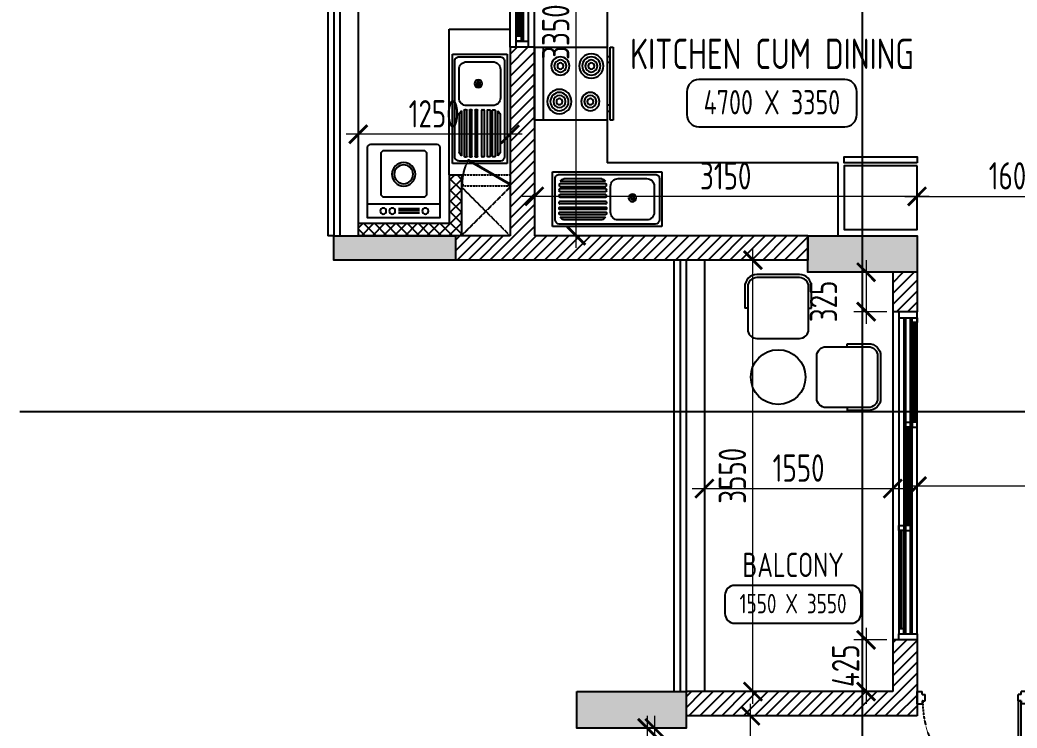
# Model space of a CAD drawing. Header units: millimetres. Extents: x -92307 to 258096, y -47434 to 112633.
# Drawn here: x -92307 to -84099, y -21808 to -15983 of the extents above; entities that cross this region are included whole.
import ezdxf
from ezdxf.enums import TextEntityAlignment as Align

# ---------------------------------------------------------------- set-up
doc = ezdxf.new("R2010")
doc.units = ezdxf.units.MM
doc.header["$LTSCALE"] = 10
doc.header["$PDMODE"] = 35
doc.header["$PDSIZE"] = 500
doc.linetypes.add('DASHED', pattern=[19.05, 12.7, -6.35])
doc.linetypes.add('HIDDEN', pattern=[9.525, 6.35, -3.175])
for name, color, linetype in [('07--DIM-1', 1, 'Continuous'), ('A--BLOCKWALL-1', 9, 'Continuous'), ('A--BLOCKWALL-2', 2, 'Continuous'), ('A--BLOCKWALL-3', 3, 'Continuous'), ('A--BLOCKWALL-HATCH', 8, 'Continuous'), ('A--DOWN', 34, 'Continuous'), ('A--FIXTURE-0', 8, 'Continuous'), ('A--FURNITURE-0', 253, 'Continuous'), ('A--GLAZING-0', 181, 'Continuous'), ('A--HANDRAIL-1', 9, 'Continuous'), ('A--HATCH-1', 8, 'Continuous'), ('A--SANITARY-0', 253, 'Continuous'), ('A--SHAFT-HIDDEN', 9, 'HIDDEN'), ('A--SPACENUMBER', 2, 'Continuous'), ('A--SPACENUMBER-1', 8, 'Continuous'), ('A--SPACEREF', 3, 'Continuous'), ('A--Stucture', 9, 'Continuous'), ('A--TILING-1', 8, 'Continuous'), ('Typical floor Column Centre line$0$X-3rd Floor Column$0$A--COL250', 250, 'Continuous'), ('Typical floor Column Centre line$0$X-3rd Floor Column$0$A--CONCRETE-4', 4, 'Continuous')]:
    doc.layers.add(name, color=color, linetype=linetype)
doc.styles.add('ISO', font='isocp2.shx', dxfattribs={"width": 0.8})
doc.dimstyles.new('A-DIM-100', dxfattribs={"dimscale": 100, "dimtxt": 2.25, "dimasz": 1.5, "dimexe": 1, "dimexo": 0.5, "dimgap": 0, "dimtad": 0, "dimdec": 0, "dimzin": 12, "dimdsep": 46, "dimtxsty": 'ISO', "dimblk": 'ARCHTICK', "dimcen": 1, "dimdle": 1, "dimclrd": 8, "dimclre": 8, "dimclrt": 256, "dimadec": 0, "dimazin": 3, "dimtfac": 1, "dimtdec": 0, "dimtmove": 1, "dimatfit": 2, "dimfxl": 1, "dimtvp": 0.75, "dimtolj": 1, "dimtzin": 12, "dimlwd": 18, "dimlwe": 18, "dimarcsym": 0})
pattern_1 = [(45, (-75022.715, -24657.525), (-44.90128, 44.90128), [])]

# ---------------------------------------------------------------- blocks, each defined once
blk = doc.blocks.new('A$C383732B3')
for p, q in [((275, 250), (275, 275)), ((275, -250), (275, -275))]:
    blk.add_line(p, q)
blk.add_lwpolyline([(275, 275), (100, 275, 0.414214), (0, 175), (0, -175, 0.414214), (100, -275), (275, -275)], format="xyb")
blk.add_lwpolyline([(100, -250), (450, -250, 0.414214), (525, -175), (525, 175, 0.414214), (450, 250), (100, 250, 0.414214), (25, 175), (25, -175, 0.414214)], format="xyb", close=True)
blk = doc.blocks.new('A$C34D21E7E')
at = {"layer": 'A--DOWN'}
for p, q in [((-150, 2450), (-150, -150)), ((-110, 2450), (-110, -150)), ((-95, 2450), (-95, -150)), ((-55, -150), (-55, 2450)), ((-40, -150), (-40, 2450)), ((0, -150), (0, 2450))]:
    blk.add_line(p, q, dxfattribs=at)
for points in [[(-150, 2450), (0, 2450), (0, 2500), (-150, 2500)], [(-40, 2450), (0, 2450), (0, 2410), (-40, 2410)], [(-95, 1590), (-55, 1590), (-55, 1550), (-95, 1550)], [(-40, 1550), (0, 1550), (0, 1590), (-40, 1590)], [(-150, 740), (-110, 740), (-110, 700), (-150, 700)], [(-95, 700), (-55, 700), (-55, 740), (-95, 740)], [(-150, -150), (-110, -150), (-110, -110), (-150, -110)], [(-150, -150), (0, -150), (0, -200), (-150, -200)]]:
    blk.add_lwpolyline(points, close=True, dxfattribs=at)
at = {"layer": 'A--GLAZING-0'}
for p, q in [((-25, 1590), (-25, 2410)), ((-15, 1590), (-15, 2410)), ((-80, 740), (-80, 1550)), ((-70, 740), (-70, 1550)), ((-135, -110), (-135, 700)), ((-125, -110), (-125, 700))]:
    blk.add_line(p, q, dxfattribs=at)
blk = doc.blocks.new('A$C35654C4B')
at = {"layer": 'A--BLOCKWALL-1'}
for p, q in [((-900, 200), (0, 200)), ((-900, 0), (0, 0))]:
    blk.add_line(p, q, dxfattribs=at)
at = {"layer": 'A--DOWN'}
for p, q in [((-50, 150), (-850, 150)), ((-50, 107.3), (-850, 107.3)), ((-50, 92.7), (-807, 92.7)), ((-850, 50), (-50, 50))]:
    blk.add_line(p, q, dxfattribs=at)
for points in [[(-850, 50), (-850, 150), (-900, 150), (-900, 50)], [(-807, 50), (-807, 92.7), (-850, 92.7), (-850, 50)], [(-416, 107.3), (-416, 150), (-459, 150), (-459, 107.3)], [(-416, 50), (-416, 92.7), (-459, 92.7), (-459, 50)], [(-50, 107.3), (-50, 150), (-93, 150), (-93, 107.3)], [(-50, 50), (-50, 150), (0, 150), (0, 50)]]:
    blk.add_lwpolyline(points, close=True, dxfattribs=at)
at = {"layer": 'A--GLAZING-0'}
for p, q in [((-416, 135.6), (-93, 135.6)), ((-416, 121.6), (-93, 121.6)), ((-807, 78.4), (-459, 78.4)), ((-807, 64.4), (-459, 64.4))]:
    blk.add_line(p, q, dxfattribs=at)
blk = doc.blocks.new('A$C06896976')
at = {"layer": 'A--FIXTURE-0'}
for p, q in [((0, 0.6), (-0.6, 0.6)), ((-0.6, 0.6), (-0.6, 0)), ((-0.525, 0.6), (-0.525, 0)), ((0, 0), (0, 0.6)), ((0.05, 0.6), (0.025, 0.6)), ((0.025, 0.6), (0.025, 0)), ((0.05, 0), (0.05, 0.6)), ((0, 0.525), (0.025, 0.525)), ((0.025, 0.475), (0, 0.475)), ((0.025, 0.125), (0, 0.125)), ((-0.6, 0), (0, 0)), ((0, 0.075), (0.025, 0.075)), ((0.025, 0), (0.05, 0))]:
    blk.add_line(p, q, dxfattribs=at)
for centre, major_axis, start_param, end_param in [((-0.3937, 0.4463), (0.0707, 0.0707), 0.785398, 7.068583), ((-0.3937, 0.4463), (0.053, 0.053), 0.785398, 7.068583), ((-0.3937, 0.4463), (0.0354, 0.0354), 0.785398, 7.068583), ((-0.1392, 0.4463), (-0.053, 0.053), -0.785398, 5.497787), ((-0.1392, 0.4463), (-0.0354, 0.0354), -0.785398, 5.497787), ((-0.3937, 0.4463), (0.0177, 0.0177), 0.785398, 7.068583), ((-0.1392, 0.4463), (0.0177, 0.0177), 0.785398, 7.068583), ((-0.1313, 0.1537), (-0.0707, -0.0707), 0.785398, 7.068583), ((-0.3858, 0.1537), (0.053, -0.053), -0.785398, 5.497787), ((-0.3858, 0.1537), (0.0354, -0.0354), -0.785398, 5.497787), ((-0.3858, 0.1537), (-0.0177, -0.0177), 0.785398, 7.068583), ((-0.1313, 0.1537), (-0.053, -0.053), 0.785398, 7.068583), ((-0.1313, 0.1537), (-0.0354, -0.0354), 0.785398, 7.068583), ((-0.1313, 0.1537), (-0.0177, -0.0177), 0.785398, 7.068583)]:
    blk.add_ellipse(centre, major_axis=major_axis, ratio=1, start_param=start_param, end_param=end_param, dxfattribs=at)
blk = doc.blocks.new('A$C321E12B3')
at = {"layer": 'A--SANITARY-0', "ltscale": 5}
for p, q in [((-0.9, 0.45), (0, 0.45)), ((-0.9, 0), (-0.9, 0.45)), ((-0.8453, 0.429), (-0.0547, 0.429)), ((0, 0.45), (0, 0)), ((-0.879, 0.0547), (-0.879, 0.3953)), ((-0.8369, 0.1178), (-0.8369, 0.3322)), ((-0.7738, 0.3953), (-0.54, 0.3953)), ((-0.4769, 0.3322), (-0.4769, 0.1178)), ((-0.4433, 0.3352), (-0.4433, 0.3478)), ((-0.4391, 0.352), (-0.0589, 0.352)), ((-0.0589, 0.331), (-0.4391, 0.331)), ((-0.0633, 0.373), (-0.4347, 0.373)), ((-0.404, 0.3941), (-0.0939, 0.3941)), ((-0.0547, 0.3478), (-0.0547, 0.3352)), ((-0.021, 0.3953), (-0.021, 0.0547)), ((-0.4433, 0.2931), (-0.4433, 0.3057)), ((-0.4433, 0.246), (-0.4433, 0.2586)), ((-0.4391, 0.31), (-0.0589, 0.31)), ((-0.0589, 0.2889), (-0.4391, 0.2889)), ((-0.4391, 0.2628), (-0.0589, 0.2628)), ((-0.0547, 0.3057), (-0.0547, 0.2931)), ((-0.0547, 0.2586), (-0.0547, 0.246)), ((-0.4433, 0.204), (-0.4433, 0.1914)), ((-0.0589, 0.2418), (-0.4391, 0.2418)), ((-0.0589, 0.2082), (-0.4391, 0.2082)), ((-0.4391, 0.1872), (-0.0589, 0.1872)), ((-0.0547, 0.1914), (-0.0547, 0.204)), ((-0.4433, 0.1569), (-0.4433, 0.1443)), ((-0.4433, 0.1148), (-0.4433, 0.1022)), ((-0.0589, 0.1611), (-0.4391, 0.1611)), ((-0.4391, 0.14), (-0.0589, 0.14)), ((-0.0589, 0.119), (-0.4391, 0.119)), ((-0.4391, 0.098), (-0.0589, 0.098)), ((-0.0547, 0.1443), (-0.0547, 0.1569)), ((-0.0547, 0.1022), (-0.0547, 0.1148)), ((0, 0), (-0.9, 0)), ((-0.0547, 0.021), (-0.8453, 0.021)), ((-0.54, 0.0547), (-0.7738, 0.0547)), ((-0.0633, 0.077), (-0.4347, 0.077)), ((-0.404, 0.0559), (-0.0939, 0.0559))]:
    blk.add_line(p, q, dxfattribs=at)
at = {"layer": 'A--SANITARY-0'}
blk.add_line((-0.9, 0.45), (0, 0.45), dxfattribs=at)
at = {"layer": 'A--SANITARY-0', "ltscale": 5, "extrusion": (0, 0, -1)}
for centre, major_axis, start_param, end_param in [((-0.8453, 0.3953), (-0.0238, 0.0238), 5.497787, 7.068583), ((-0.0547, 0.3953), (-0.0238, 0.0238), 0.785398, 2.356194), ((-0.7738, 0.3322), (0.0446, 0.0446), 3.926991, 5.497787), ((-0.54, 0.3322), (0.0446, 0.0446), -0.785398, 0.785398), ((-0.4391, 0.3478), (0.00297, 0.00297), 3.926991, 5.497787), ((-0.4391, 0.3352), (-0.00297, 0.00297), 3.926991, 5.497787), ((-0.3928, 0.3449), (-0.0357, 0.0357), 6.090163, 6.844508), ((-0.1051, 0.3449), (-0.0357, 0.0357), 1.009473, 1.763819), ((-0.0589, 0.3478), (0.00297, 0.00297), -0.785398, 0.785398), ((-0.0589, 0.3352), (-0.00297, 0.00297), 2.356194, 3.926991), ((-0.4391, 0.3057), (-0.00297, 0.00297), 5.497787, 7.068583), ((-0.4391, 0.2931), (-0.00297, 0.00297), 3.926991, 5.497787), ((-0.0589, 0.3057), (0.00297, 0.00297), -0.785398, 0.785398), ((-0.0589, 0.2931), (-0.00297, 0.00297), 2.356194, 3.926991), ((-0.6569, 0.2136), (0.0223, 0.0223), 0.785398, 7.068583), ((-0.6569, 0.2136), (0.0112, 0.0112), 0.785398, 7.068583), ((-0.6569, 0.2136), (0.00743, 0.00743), 0.785398, 7.068583), ((-0.4391, 0.204), (0.00297, 0.00297), 3.926991, 5.497787), ((-0.4391, 0.1914), (-0.00297, 0.00297), 3.926991, 5.497787), ((-0.0589, 0.204), (0.00297, 0.00297), -0.785398, 0.785398), ((-0.0589, 0.1914), (-0.00297, 0.00297), 2.356194, 3.926991), ((-0.7738, 0.1178), (-0.0446, 0.0446), 3.926991, 5.497787), ((-0.54, 0.1178), (-0.0446, 0.0446), 2.356194, 3.926991), ((-0.4391, 0.1569), (0.00297, 0.00297), 3.926991, 5.497787), ((-0.4391, 0.1443), (0.00297, 0.00297), 2.356194, 3.926991), ((-0.4391, 0.1148), (0.00297, 0.00297), 3.926991, 5.497787), ((-0.4391, 0.1022), (0.00297, 0.00297), 2.356194, 3.926991), ((-0.0589, 0.1569), (0.00297, 0.00297), -0.785398, 0.785398), ((-0.0589, 0.1443), (-0.00297, 0.00297), 2.356194, 3.926991), ((-0.0589, 0.1148), (0.00297, 0.00297), -0.785398, 0.785398), ((-0.0589, 0.1022), (-0.00297, 0.00297), 2.356194, 3.926991), ((-0.8453, 0.0547), (0.0238, 0.0238), 2.356194, 3.926991), ((-0.3928, 0.1051), (-0.0357, 0.0357), 4.151066, 4.905412), ((-0.1051, 0.1051), (-0.0357, 0.0357), 2.94857, 3.702916), ((-0.0547, 0.0547), (-0.0238, 0.0238), 2.356194, 3.926991)]:
    blk.add_ellipse(centre, major_axis=major_axis, ratio=1, start_param=start_param, end_param=end_param, dxfattribs=at)
at = {"layer": 'A--SANITARY-0', "ltscale": 5}
for centre, major_axis, start_param, end_param in [((-0.4391, 0.2586), (-0.00297, -0.00297), 3.926991, 5.497787), ((-0.0589, 0.2586), (-0.00297, -0.00297), 2.356194, 3.926991), ((-0.4391, 0.246), (0.00297, -0.00297), 3.926991, 5.497787), ((-0.0589, 0.246), (0.00297, -0.00297), -0.785398, 0.785398)]:
    blk.add_ellipse(centre, major_axis=major_axis, ratio=1, start_param=start_param, end_param=end_param, dxfattribs=at)
blk = doc.blocks.new('A$C47D60FF3')
at = {"layer": 'A--FIXTURE-0'}
blk.add_lwpolyline([(-0.075, 0.6), (-0.075, 0), (-0.6, 0), (-0.6, 0.6)], close=True, dxfattribs=at)
blk.add_lwpolyline([(-0.05, 0.6), (-0.05, 0), (0, 0), (0, 0.6), (-0.05, 0.6)], dxfattribs=at)
blk = doc.blocks.new('A$C1CBF2325')
at = {"layer": 'A--DOWN'}
for p, q in [((100, 0), (0, 0)), ((0, 0), (0, -42)), ((100, 0), (100, -42)), ((25, -42), (0, -42)), ((25, -42), (25, -67)), ((75, -67), (25, -67)), ((75, -42), (75, -67)), ((75, -42), (100, -42)), ((78.8, -46.2), (78.8, -67)), ((78.8, -46.2), (886, -46.2)), ((78.8, -67), (886, -67)), ((886, -67), (886, -46.2)), ((25, -858), (0, -858)), ((0, -900), (0, -858)), ((100, -900), (0, -900)), ((75, -833), (25, -833)), ((25, -858), (25, -833)), ((75, -858), (75, -833)), ((75, -858), (100, -858)), ((100, -900), (100, -858))]:
    blk.add_line(p, q, dxfattribs=at)
at = {"layer": 'A--DOWN', "color": 8, "linetype": 'DASHED', "ltscale": 0.005}
blk.add_arc((78.8, -46.2), 807.5, 269.73187, 358.52905, dxfattribs=at)
blk = doc.blocks.new('SPACE')
at = {"layer": 'A--SPACENUMBER-1'}
blk.add_lwpolyline([(-600, 0), (600, 0, 0.41421356), (700, 100), (700, 288.5, 0.41421356), (600, 388.5), (-600, 388.5, 0.41421356), (-700, 288.5), (-700, 100, 0.41421356), (-600, 0, -0.05251446)], format="xyb", dxfattribs=at)
at = {"layer": 'A--SPACENUMBER', "style": 'ISO', "width": 0.8, "flags": 4}
blk.add_attdef('01', text='', height=250, dxfattribs=at).set_placement((0.455, 202.41), align=Align.MIDDLE)
at = {"layer": 'A--SPACEREF', "style": 'ISO', "width": 0.8, "flags": 4}
blk.add_attdef('S', text='', height=300, dxfattribs=at).set_placement((1.35, 474.975), align=Align.CENTER)
blk = doc.blocks.new('A$C2D7D56F7')
at = {"layer": 'A--FIXTURE-0'}
for p, q in [((-0.0443, -0.0369), (0.1306, -0.0369)), ((-0.0443, -0.0556), (0.1306, -0.0556)), ((-0.0443, -0.0744), (0.1306, -0.0744)), ((-0.3, -0.1125), (0.3, -0.1125))]:
    blk.add_line(p, q, dxfattribs=at)
blk.add_lwpolyline([(0.3, -0.575, -0.414214), (0.275, -0.6), (-0.275, -0.6, -0.414214), (-0.3, -0.575), (-0.3, 0), (0.3, 0)], format="xyb", close=True, dxfattribs=at)
blk.add_lwpolyline([(-0.1731, -0.1685), (0.1734, -0.1685), (0.1891, -0.1842), (0.1891, -0.5307), (0.1734, -0.5465), (-0.1731, -0.5465), (-0.1889, -0.5307), (-0.1889, -0.1842)], close=True, dxfattribs=at)
for centre, radius in [((-0.1687, -0.0522), 0.025), ((-0.0947, -0.0522), 0.025), ((0.1777, -0.0522), 0.025), ((-0.0007, -0.3546), 0.0964), ((-0.0007, -0.3546), 0.0776)]:
    blk.add_circle(centre, radius, dxfattribs=at)
blk = doc.blocks.new('A$C4DFF75E1')
at = {"layer": 'A--DOWN'}
for p, q in [((9.2, 24.6), (0, 24.6)), ((0, 24.6), (0, 0)), ((0, 0), (12.3, 0)), ((9.2, 15.2, 0), (9.2, 24.6, 0)), ((12.3, 15.2, 0), (9.2, 15.2, 0)), ((12.3, 15.2, 0), (12.3, 0, 0)), ((12.3, 15.2, 0), (12.3, 0, 0)), ((12.3, 0), (12.3, 15.2)), ((437.7, 15.2, 0), (437.7, 0, 0)), ((437.7, 15.2, 0), (437.7, 0, 0)), ((437.7, 15.2, 0), (440.8, 15.2, 0)), ((437.7, 0), (437.7, 15.2)), ((450, 0), (437.7, 0)), ((440.8, 24.6), (450, 24.6)), ((440.8, 15.2, 0), (440.8, 24.5, 0)), ((450, 24.6), (450, 0))]:
    blk.add_line(p, q, dxfattribs=at)
blk.add_lwpolyline([(13.8, 18.5), (387.6, 234.3), (384.6, 239.6), (10.7, 23.8)], close=True, dxfattribs=at)
blk.add_circle((10, 23.8, 0), 0.781, dxfattribs=at)
at = {"layer": 'A--DOWN', "color": 8, "linetype": 'DASHED', "ltscale": 0.003}
blk.add_arc((-37, 15.2, 0), 477.8, 0, 27.29356, dxfattribs=at)
blk = doc.blocks.new('_ArchTick')
at = {"color": 0, "const_width": 0.15}
blk.add_lwpolyline([(-0.5, -0.5), (0.5, 0.5)], dxfattribs=at)
blk = doc.blocks.new('*D244')
at = {"layer": '07--DIM-1', "color": 8, "lineweight": 18}
for p, q in [((-84922.7, -19957.5), (-84922.7, -19717.8)), ((-80072.7, -19957.5), (-80072.7, -19717.8)), ((-79972.7, -19817.8), (-85022.7, -19817.8))]:
    blk.add_line(p, q, dxfattribs=at)
at = {"layer": 'Defpoints', "color": 0}
for p in [(-84922.7, -19817.8), (-84922.7, -20007.5), (-80072.7, -20007.5)]:
    blk.add_point(p, dxfattribs=at)
at = {"layer": '07--DIM-1', "color": 8, "lineweight": 18, "xscale": 150, "yscale": 150, "zscale": 150, "rotation": 180}
blk.add_blockref('_ArchTick', (-84922.7, -19817.8), dxfattribs=at)
at = {"layer": '07--DIM-1', "color": 8, "lineweight": 18, "xscale": 150, "yscale": 150, "zscale": 150}
blk.add_blockref('_ArchTick', (-80072.7, -19817.8), dxfattribs=at)
at = {"layer": '07--DIM-1', "insert": (-82497.7, -19649), "char_height": 225, "attachment_point": 5, "style": 'ISO'}
blk.add_mtext('\\A1;4850', dxfattribs=at)
blk = doc.blocks.new('*D246')
at = {"layer": '07--DIM-1', "color": 8, "lineweight": 18}
for p, q in [((-88072.7, -17707.5), (-88072.7, -17333.7)), ((-84922.7, -17707.5), (-84922.7, -17333.7)), ((-84822.7, -17433.7), (-88172.7, -17433.7))]:
    blk.add_line(p, q, dxfattribs=at)
at = {"layer": 'Defpoints', "color": 0}
for p in [(-88072.7, -17433.7), (-88072.7, -17757.5), (-84922.7, -17757.5)]:
    blk.add_point(p, dxfattribs=at)
at = {"layer": '07--DIM-1', "color": 8, "lineweight": 18, "xscale": 150, "yscale": 150, "zscale": 150, "rotation": 180}
blk.add_blockref('_ArchTick', (-88072.7, -17433.7), dxfattribs=at)
at = {"layer": '07--DIM-1', "color": 8, "lineweight": 18, "xscale": 150, "yscale": 150, "zscale": 150}
blk.add_blockref('_ArchTick', (-84922.7, -17433.7), dxfattribs=at)
at = {"layer": '07--DIM-1', "insert": (-86497.7, -17264.9), "char_height": 225, "attachment_point": 5, "style": 'ISO'}
blk.add_mtext('\\A1;3150', dxfattribs=at)
blk = doc.blocks.new('*D247')
at = {"layer": '07--DIM-1', "color": 8, "lineweight": 18}
for p, q in [((-84922.7, -17707.5), (-84922.7, -17333.7)), ((-83322.7, -17707.5), (-83322.7, -17333.7)), ((-85022.7, -17433.7), (-83222.7, -17433.7))]:
    blk.add_line(p, q, dxfattribs=at)
at = {"layer": 'Defpoints', "color": 0}
for p in [(-83322.7, -17433.7), (-84922.7, -17757.5), (-83322.7, -17757.5)]:
    blk.add_point(p, dxfattribs=at)
at = {"layer": '07--DIM-1', "color": 8, "lineweight": 18, "xscale": 150, "yscale": 150, "zscale": 150, "rotation": 180}
blk.add_blockref('_ArchTick', (-84922.7, -17433.7), dxfattribs=at)
at = {"layer": '07--DIM-1', "color": 8, "lineweight": 18, "xscale": 150, "yscale": 150, "zscale": 150}
blk.add_blockref('_ArchTick', (-83322.7, -17433.7), dxfattribs=at)
at = {"layer": '07--DIM-1', "insert": (-84122.7, -17264.9), "char_height": 225, "attachment_point": 5, "style": 'ISO'}
blk.add_mtext('\\A1;1600', dxfattribs=at)
blk = doc.blocks.new('*D248')
at = {"layer": '07--DIM-1', "color": 8, "lineweight": 18}
for p, q in [((-87727.9, -17857.5), (-87727.9, -14307.5)), ((-88022.7, -14407.5), (-87627.9, -14407.5)), ((-88022.7, -17757.5), (-87627.9, -17757.5))]:
    blk.add_line(p, q, dxfattribs=at)
at = {"layer": 'Defpoints', "color": 0}
for p in [(-88072.7, -14407.5), (-87727.9, -14407.5), (-88072.7, -17757.5)]:
    blk.add_point(p, dxfattribs=at)
at = {"layer": '07--DIM-1', "color": 8, "lineweight": 18, "xscale": 150, "yscale": 150, "zscale": 150}
for p, rotation in [((-87727.9, -14407.5), 90), ((-87727.9, -17757.5), 270)]:
    blk.add_blockref('_ArchTick', p, dxfattribs=dict(at, rotation=rotation))
at = {"layer": '07--DIM-1', "insert": (-87896.7, -16082.5), "char_height": 225, "attachment_point": 5, "rotation": 90, "style": 'ISO'}
blk.add_mtext('\\A1;3350', dxfattribs=at)
blk = doc.blocks.new('*D255')
at = {"layer": '07--DIM-1', "color": 8, "lineweight": 18}
for p, q in [((-87144.5, -21707.5), (-87144.5, -24407.5)), ((-87572.7, -21807.5), (-87044.5, -21807.5)), ((-87472.7, -24307.5), (-87044.5, -24307.5))]:
    blk.add_line(p, q, dxfattribs=at)
at = {"layer": 'Defpoints', "color": 0}
for p in [(-87622.7, -21807.5), (-87522.7, -24307.5), (-87144.5, -24307.5)]:
    blk.add_point(p, dxfattribs=at)
at = {"layer": '07--DIM-1', "color": 8, "lineweight": 18, "xscale": 150, "yscale": 150, "zscale": 150}
for p, rotation in [((-87144.5, -21807.5), 90), ((-87144.5, -24307.5), 270)]:
    blk.add_blockref('_ArchTick', p, dxfattribs=dict(at, rotation=rotation))
at = {"layer": '07--DIM-1', "insert": (-87313.3, -23057.5), "char_height": 225, "attachment_point": 5, "rotation": 90, "style": 'ISO'}
blk.add_mtext('\\A1;2500', dxfattribs=at)
blk = doc.blocks.new('*D261')
at = {"layer": '07--DIM-1', "color": 8, "lineweight": 18}
for p, q in [((-86672.7, -19583.8), (-86672.7, -19937.6)), ((-85122.7, -19583.8), (-85122.7, -19937.6)), ((-86772.7, -19837.6), (-85022.7, -19837.6))]:
    blk.add_line(p, q, dxfattribs=at)
at = {"layer": 'Defpoints', "color": 0}
for p in [(-86672.7, -19533.8), (-85122.7, -19533.8), (-85122.7, -19837.6)]:
    blk.add_point(p, dxfattribs=at)
at = {"layer": '07--DIM-1', "color": 8, "lineweight": 18, "xscale": 150, "yscale": 150, "zscale": 150, "rotation": 180}
blk.add_blockref('_ArchTick', (-86672.7, -19837.6), dxfattribs=at)
at = {"layer": '07--DIM-1', "color": 8, "lineweight": 18, "xscale": 150, "yscale": 150, "zscale": 150}
blk.add_blockref('_ArchTick', (-85122.7, -19837.6), dxfattribs=at)
at = {"layer": '07--DIM-1', "insert": (-85897.7, -19668.9), "char_height": 225, "attachment_point": 5, "style": 'ISO'}
blk.add_mtext('\\A1;1550', dxfattribs=at)
blk = doc.blocks.new('*D262')
at = {"layer": '07--DIM-1', "color": 8, "lineweight": 18}
for p, q in [((-86273.9, -21607.5), (-86273.9, -17857.5)), ((-86622.7, -17957.5), (-86173.9, -17957.5)), ((-86622.7, -21507.5), (-86173.9, -21507.5))]:
    blk.add_line(p, q, dxfattribs=at)
at = {"layer": 'Defpoints', "color": 0}
for p in [(-86672.7, -17957.5), (-86273.9, -17957.5), (-86672.7, -21507.5)]:
    blk.add_point(p, dxfattribs=at)
at = {"layer": '07--DIM-1', "color": 8, "lineweight": 18, "xscale": 150, "yscale": 150, "zscale": 150}
for p, rotation in [((-86273.9, -17957.5), 90), ((-86273.9, -21507.5), 270)]:
    blk.add_blockref('_ArchTick', p, dxfattribs=dict(at, rotation=rotation))
at = {"layer": '07--DIM-1', "insert": (-86442.7, -19732.5), "char_height": 225, "attachment_point": 5, "rotation": 90, "style": 'ISO'}
blk.add_mtext('\\A1;3550', dxfattribs=at)
blk = doc.blocks.new('*D263')
at = {"layer": '07--DIM-1', "color": 8, "lineweight": 18}
for p, q in [((-87084.8, -21707.5), (-87084.8, -22357.5)), ((-87472.7, -21807.5), (-86984.8, -21807.5)), ((-87472.7, -22257.5), (-86984.8, -22257.5))]:
    blk.add_line(p, q, dxfattribs=at)
at = {"layer": 'Defpoints', "color": 0}
for p in [(-87522.7, -21807.5), (-87522.7, -22257.5), (-87084.8, -22257.5)]:
    blk.add_point(p, dxfattribs=at)
at = {"layer": '07--DIM-1', "color": 8, "lineweight": 18, "xscale": 150, "yscale": 150, "zscale": 150}
for p, rotation in [((-87084.8, -21807.5), 90), ((-87084.8, -22257.5), 270)]:
    blk.add_blockref('_ArchTick', p, dxfattribs=dict(at, rotation=rotation))
at = {"layer": '07--DIM-1', "insert": (-87295.7, -22032.5), "char_height": 225, "attachment_point": 5, "rotation": 90, "style": 'ISO'}
blk.add_mtext('\\A1;eq', dxfattribs=at)
blk = doc.blocks.new('*D265')
at = {"layer": '07--DIM-1', "color": 8, "lineweight": 18}
for p, q in [((-85341.8, -20982.5), (-85341.8, -21607.5)), ((-85172.7, -21082.5), (-85441.8, -21082.5)), ((-85172.7, -21507.5), (-85441.8, -21507.5))]:
    blk.add_line(p, q, dxfattribs=at)
at = {"layer": 'Defpoints', "color": 0}
for p in [(-85122.7, -21082.5), (-85341.8, -21507.5), (-85122.7, -21507.5)]:
    blk.add_point(p, dxfattribs=at)
at = {"layer": '07--DIM-1', "color": 8, "lineweight": 18, "xscale": 150, "yscale": 150, "zscale": 150}
for p, rotation in [((-85341.8, -21082.5), 90), ((-85341.8, -21507.5), 270)]:
    blk.add_blockref('_ArchTick', p, dxfattribs=dict(at, rotation=rotation))
at = {"layer": '07--DIM-1', "insert": (-85510.6, -21295), "char_height": 225, "attachment_point": 5, "rotation": 90, "style": 'ISO'}
blk.add_mtext('\\A1;425', dxfattribs=at)
blk = doc.blocks.new('*D266')
at = {"layer": '07--DIM-1', "color": 8, "lineweight": 18}
for p, q in [((-85341.8, -17957.5), (-85341.8, -18482.5)), ((-85172.7, -18057.5), (-85441.8, -18057.5)), ((-85172.7, -18382.5), (-85441.8, -18382.5))]:
    blk.add_line(p, q, dxfattribs=at)
at = {"layer": 'Defpoints', "color": 0}
for p in [(-85122.7, -18057.5), (-85341.8, -18382.5), (-85122.7, -18382.5)]:
    blk.add_point(p, dxfattribs=at)
at = {"layer": '07--DIM-1', "color": 8, "lineweight": 18, "xscale": 150, "yscale": 150, "zscale": 150}
for p, rotation in [((-85341.8, -18057.5), 90), ((-85341.8, -18382.5), 270)]:
    blk.add_blockref('_ArchTick', p, dxfattribs=dict(at, rotation=rotation))
at = {"layer": '07--DIM-1', "insert": (-85692.8, -18297.8), "char_height": 225, "attachment_point": 5, "rotation": 90, "style": 'ISO'}
blk.add_mtext('\\A1;325', dxfattribs=at)
blk = doc.blocks.new('*D269')
at = {"layer": '07--DIM-1', "color": 8, "lineweight": 18}
for p, q in [((-89522.7, -17186.2), (-89522.7, -16823.3)), ((-88272.7, -17186.2), (-88272.7, -16823.3)), ((-88172.7, -16923.3), (-89622.7, -16923.3))]:
    blk.add_line(p, q, dxfattribs=at)
at = {"layer": 'Defpoints', "color": 0}
for p in [(-89522.7, -16923.3), (-89522.7, -17236.2), (-88272.7, -17236.2)]:
    blk.add_point(p, dxfattribs=at)
at = {"layer": '07--DIM-1', "color": 8, "lineweight": 18, "xscale": 150, "yscale": 150, "zscale": 150, "rotation": 180}
blk.add_blockref('_ArchTick', (-89522.7, -16923.3), dxfattribs=at)
at = {"layer": '07--DIM-1', "color": 8, "lineweight": 18, "xscale": 150, "yscale": 150, "zscale": 150}
blk.add_blockref('_ArchTick', (-88272.7, -16923.3), dxfattribs=at)
at = {"layer": '07--DIM-1', "insert": (-88897.7, -16754.5), "char_height": 225, "attachment_point": 5, "style": 'ISO'}
blk.add_mtext('\\A1;1250', dxfattribs=at)
blk = doc.blocks.new('*D272')
at = {"layer": '07--DIM-1', "color": 8, "lineweight": 18}
for p, q in [((-86293.3, -24407.5), (-86293.3, -21607.5)), ((-86772.7, -21707.5), (-86193.3, -21707.5)), ((-86872.7, -24307.5), (-86193.3, -24307.5))]:
    blk.add_line(p, q, dxfattribs=at)
at = {"layer": 'Defpoints', "color": 0}
for p in [(-86822.7, -21707.5), (-86293.3, -21707.5), (-86922.7, -24307.5)]:
    blk.add_point(p, dxfattribs=at)
at = {"layer": '07--DIM-1', "color": 8, "lineweight": 18, "xscale": 150, "yscale": 150, "zscale": 150}
for p, rotation in [((-86293.3, -21707.5), 90), ((-86293.3, -24307.5), 270)]:
    blk.add_blockref('_ArchTick', p, dxfattribs=dict(at, rotation=rotation))
at = {"layer": '07--DIM-1', "insert": (-86462, -23007.5), "char_height": 225, "attachment_point": 5, "rotation": 90, "style": 'ISO'}
blk.add_mtext('\\A1;2600', dxfattribs=at)

msp = doc.modelspace()

# ---------------------------------------------------------------- hatches: boundary and pattern name
at = {"layer": 'A--BLOCKWALL-HATCH'}
h = msp.add_hatch(dxfattribs=at)
h.set_pattern_fill('ANSI37', color=256, scale=20, style=0)
h.set_pattern_definition([(45, (-75022.715, -24657.525), (-44.90128, 44.90128), []), (135, (-75022.715, -24657.525), (-44.90128, -44.90128), [])])
h.paths.add_polyline_path([(-88672.7, -17757.5), (-88672.7, -17257.5), (-88772.7, -17257.5), (-88772.7, -17657.5), (-89522.7, -17657.5), (-89522.7, -17757.5)])
at = {"layer": 'A--HATCH-1'}
h = msp.add_hatch(dxfattribs=at)
h.set_pattern_fill('ANSI31', color=256, scale=20, style=0)
h.set_pattern_definition(pattern_1)
h.paths.add_polyline_path([(-85822.7, -17957.5), (-88722.7, -17957.5), (-88722.7, -17757.5), (-88272.7, -17757.5), (-88272.7, -16207.5), (-88072.7, -16207.5), (-88072.7, -17757.5), (-85822.7, -17757.5)])
h = msp.add_hatch(dxfattribs=at)
h.set_pattern_fill('ANSI31', color=256, scale=20, style=0)
h.set_pattern_definition(pattern_1)
h.paths.add_polyline_path([(-84922.7, -18057.5), (-85122.7, -18057.5), (-85122.7, -18382.5), (-84922.7, -18382.5)])
h = msp.add_hatch(dxfattribs=at)
h.set_pattern_fill('ANSI31', color=256, scale=20, style=0)
h.set_pattern_definition(pattern_1)
h.paths.add_polyline_path([(-86822.7, -21507.5), (-86822.7, -21707.5), (-84922.7, -21707.5), (-84922.7, -21082.5), (-85122.7, -21082.5), (-85122.7, -21507.5)])
at = {"layer": 'Typical floor Column Centre line$0$X-3rd Floor Column$0$A--COL250'}
h = msp.add_hatch(color=256, dxfattribs=at)
h.dxf.hatch_style = 1
h.paths.add_polyline_path([(-89722.7, -17757.5), (-88722.7, -17757.5), (-88722.7, -17957.5), (-89722.7, -17957.5)])
h = msp.add_hatch(color=256, dxfattribs=at)
h.dxf.hatch_style = 1
h.paths.add_polyline_path([(-85822.7, -17757.5), (-84922.7, -17757.5), (-84922.7, -18057.5), (-85822.7, -18057.5)])
h = msp.add_hatch(color=256, dxfattribs=at)
h.dxf.hatch_style = 1
h.paths.add_polyline_path([(-87722.7, -21507.5), (-86822.7, -21507.5), (-86822.7, -21807.5), (-87722.7, -21807.5)])

# ---------------------------------------------------------------- linework, layer by layer
at = {"color": 6}
for p, q in [((-85372.7, -25291.1), (-85372.7, -9360.4)), ((-92307.2, -19204.1), (-76337, -19204.1))]:
    msp.add_line(p, q, dxfattribs=at)
msp.add_line((-87688.8, -19204.1), (-76337, -19204.1))
at = {"layer": 'A--BLOCKWALL-1'}
for p, q in [((-89522.7, -14407.5), (-89522.7, -17757.5)), ((-86672.7, -17957.5), (-86672.7, -21507.5))]:
    msp.add_line(p, q, dxfattribs=at)
at = {"layer": 'A--BLOCKWALL-2'}
for p, q in [((-88772.7, -17257.5), (-88772.7, -17657.5)), ((-88772.7, -17257.5), (-88672.7, -17257.5)), ((-88672.7, -17257.5), (-88672.7, -17757.5)), ((-88772.7, -17657.5), (-89522.7, -17657.5)), ((-89522.7, -17657.5), (-89522.7, -17757.5)), ((-88672.7, -17757.5), (-89522.7, -17757.5))]:
    msp.add_line(p, q, dxfattribs=at)
at = {"layer": 'A--BLOCKWALL-3'}
for p, q in [((-88272.7, -16207.5), (-88272.7, -17757.5)), ((-88072.7, -16207.5), (-88272.7, -16207.5)), ((-88072.7, -16207.5), (-88072.7, -17757.5)), ((-88722.7, -17757.5), (-88722.7, -17957.5)), ((-88272.7, -17757.5), (-88722.7, -17757.5)), ((-85822.7, -17757.5), (-88072.7, -17757.5)), ((-85822.7, -17757.5), (-85822.7, -17957.5)), ((-85822.7, -17957.5), (-88722.7, -17957.5)), ((-85122.7, -18057.5), (-85122.7, -18382.5)), ((-84922.7, -18057.5), (-85122.7, -18057.5)), ((-84922.7, -18057.5), (-84922.7, -18382.5)), ((-84922.7, -18382.5), (-85122.7, -18382.5)), ((-85122.7, -21082.5), (-85122.7, -21507.5)), ((-84922.7, -21082.5), (-85122.7, -21082.5)), ((-84922.7, -21082.5), (-84922.7, -21707.5)), ((-85122.7, -21507.5), (-86822.7, -21507.5)), ((-86822.7, -21507.5), (-86822.7, -21707.5)), ((-84922.7, -21707.5), (-86822.7, -21707.5))]:
    msp.add_line(p, q, dxfattribs=at)
at = {"layer": 'A--FIXTURE-0'}
for p, q in [((-87472.7, -15307.5), (-87472.7, -17157.5)), ((-88772.7, -16057.5), (-88272.7, -16057.5)), ((-88772.7, -17257.5), (-88772.7, -16057.5)), ((-85572.7, -17157.5), (-87472.7, -17157.5)), ((-85572.7, -17757.5), (-85572.7, -17157.5))]:
    msp.add_line(p, q, dxfattribs=at)
at = {"layer": 'A--FURNITURE-0'}
msp.add_circle((-86065.9, -18920.7), 225, dxfattribs=at)
at = {"layer": 'A--HANDRAIL-1', "color": 1}
for p, q in [((-89722.7, -14407.5), (-89722.7, -17757.5)), ((-89672.7, -14407.5), (-89672.7, -17757.5)), ((-86872.7, -17957.5), (-86872.7, -21507.5)), ((-86822.7, -17957.5), (-86822.7, -21507.5))]:
    msp.add_line(p, q, dxfattribs=at)
at = {"layer": 'A--SHAFT-HIDDEN', "ltscale": 0.01}
for p, q in [((-88672.7, -17257.5), (-88272.7, -17257.5)), ((-88672.7, -17346.4), (-88272.7, -17346.4)), ((-88272.7, -17357.5), (-88672.7, -17757.5)), ((-88672.7, -17357.5), (-88272.7, -17757.5))]:
    msp.add_line(p, q, dxfattribs=at)
at = {"layer": 'A--Stucture', "linetype": 'Continuous', "ltscale": 0.5}
for p, q in [((-89722.7, -17757.5), (-89772.7, -17757.5)), ((-86922.7, -21507.5), (-86922.7, -17957.5))]:
    msp.add_line(p, q, dxfattribs=at)
msp.add_lwpolyline([(-89722.7, -10757.5), (-89722.7, -10707.5), (-90372.7, -10707.5, 0.414214), (-91522.7, -11857.5), (-91522.7, -14457.5), (-89772.7, -14457.5), (-89772.7, -17757.5)], format="xyb", dxfattribs=at)
at = {"layer": 'A--TILING-1'}
msp.add_line((-85122.7, -18382.5), (-85122.7, -21082.5), dxfattribs=at)
at = {"layer": 'Typical floor Column Centre line$0$X-3rd Floor Column$0$A--CONCRETE-4'}
for points in [[(-89722.7, -17757.5), (-88722.7, -17757.5), (-88722.7, -17957.5), (-89722.7, -17957.5)], [(-85822.7, -17757.5), (-84922.7, -17757.5), (-84922.7, -18057.5), (-85822.7, -18057.5)], [(-87722.7, -21507.5), (-86822.7, -21507.5), (-86822.7, -21807.5), (-87722.7, -21807.5)]]:
    msp.add_lwpolyline(points, close=True, dxfattribs=at)

# ---------------------------------------------------------------- block references
at = {"xscale": -0.8888888888614019, "yscale": 0.888888888865722, "zscale": 0.8888888888658205}
msp.add_blockref('A$C4DFF75E1', (-88272.7, -17346.4), dxfattribs=at)
at = {"layer": 'A--DOWN', "xscale": -1, "rotation": 270}
msp.add_blockref('A$C35654C4B', (-88272.7, -15307.5), dxfattribs=at)
at = {"layer": 'A--DOWN'}
msp.add_blockref('A$C34D21E7E', (-84922.7, -20882.5), dxfattribs=at)
at = {"layer": 'A--DOWN', "extrusion": (0, 0, -1), "xscale": -1, "zscale": -1, "rotation": 90}
msp.add_blockref('A$C1CBF2325', (84022.7, -21507.5), dxfattribs=at)
at = {"layer": 'A--FIXTURE-0', "extrusion": (0, 0, -1), "xscale": 1000, "yscale": 999.9999999999999, "zscale": -999.9999999999999, "rotation": 179.9999999999988}
msp.add_blockref('A$C06896976', (87472.7, -16207.5), dxfattribs=at)
at = {"layer": 'A--FIXTURE-0'}
for name, p, xscale, yscale, zscale, rotation in [('A$C2D7D56F7', (-89147.7, -17606.7), -1000, 1000, 1000, 180), ('A$C47D60FF3', (-85522.7, -17107.5), -999.9999999999999, 999.9999999999999, 999.9999999999999, 270)]:
    msp.add_blockref(name, p, dxfattribs=dict(at, xscale=xscale, yscale=yscale, zscale=zscale, rotation=rotation))
at = {"layer": 'A--FURNITURE-0', "extrusion": (0, 0, -1), "xscale": -1, "zscale": -1, "rotation": 90}
msp.add_blockref('A$C383732B3', (86065.9, -18077.5), dxfattribs=at)
at = {"layer": 'A--FURNITURE-0', "xscale": -1}
msp.add_blockref('A$C383732B3', (-85222.7, -18920.7), dxfattribs=at)
at = {"layer": 'A--SANITARY-0', "xscale": 1000, "yscale": 1000, "zscale": 1000}
for p, rotation in [((-88747.7, -17163.9), 269.9999999999959), ((-87922.7, -17232.5), 179.9999999999962)]:
    msp.add_blockref('A$C321E12B3', p, dxfattribs=dict(at, rotation=rotation))
at = {"layer": 'A--SPACEREF'}
ref = msp.add_blockref('SPACE', (-86118.1, -16861.6), dxfattribs=at)
ref.add_attrib('01', '4700 X 3350', dxfattribs={"layer": 'A--SPACENUMBER', "height": 200, "style": 'ISO', "width": 0.8, "flags": 4}).set_placement((-86117.4, -16659.2), align=Align.MIDDLE)
ref.add_attrib('S', 'KITCHEN CUM DINING', dxfattribs={"height": 250, "style": 'ISO', "width": 0.8, "flags": 4}).set_placement((-86116.5, -16386.6), align=Align.CENTER)
ref = msp.add_blockref('SPACE', (-85943.9, -20945.3), dxfattribs=dict(at, xscale=0.8000000000029104, yscale=0.7999999999999545, zscale=0.8))
ref.add_attrib('01', '1550 X 3550', dxfattribs={"layer": 'A--SPACENUMBER', "height": 160, "style": 'ISO', "width": 0.8, "flags": 4}).set_placement((-85943.3, -20783.4), align=Align.MIDDLE)
ref.add_attrib('S', 'BALCONY', dxfattribs={"height": 200, "style": 'ISO', "width": 0.8, "flags": 4}).set_placement((-85942.6, -20565.3), align=Align.CENTER)

# ---------------------------------------------------------------- dimensions: what is measured, and where the dimension line sits
at = {"layer": '07--DIM-1'}
for base, p1, p2, angle, picture, middle in [((-87727.9, -14407.5), (-88072.7, -17757.5), (-88072.7, -14407.5), 90, '*D248', (-87896.7, -16082.5)), ((-84922.7, -19817.8), (-80072.7, -20007.5), (-84922.7, -20007.5), 180, '*D244', (-82497.7, -19649)), ((-86293.3, -21707.5), (-86922.7, -24307.5), (-86822.7, -21707.5), 90, '*D272', (-86462, -23007.5)), ((-87144.5, -24307.5), (-87622.7, -21807.5), (-87522.7, -24307.5), 90, '*D255', (-87313.3, -23057.5))]:
    dim = msp.add_linear_dim(base=base, p1=p1, p2=p2, angle=angle, dimstyle='A-DIM-100', dxfattribs=at)
    dim.commit()
    dim.dimension.update_dxf_attribs({"geometry": picture, "text_midpoint": middle})
for base, p1, p2, picture, middle in [((-89522.7, -16923.3), (-88272.7, -17236.2), (-89522.7, -17236.2), '*D269', (-88897.7, -16754.5)), ((-88072.7, -17433.7), (-84922.7, -17757.5), (-88072.7, -17757.5), '*D246', (-86497.7, -17264.9)), ((-85122.7, -19837.6), (-86672.7, -19533.8), (-85122.7, -19533.8), '*D261', (-85897.7, -19668.9))]:
    dim = msp.add_linear_dim(base=base, p1=p1, p2=p2, dimstyle='A-DIM-100', dxfattribs=at)
    dim.commit()
    dim.dimension.update_dxf_attribs({"geometry": picture, "text_midpoint": middle})
for p1, p2, distance, picture, middle in [((-84922.7, -17757.5), (-83322.7, -17757.5), 323.9, '*D247', (-84122.7, -17264.9)), ((-86672.7, -21507.5), (-86672.7, -17957.5), -398.8, '*D262', (-86442.7, -19732.5)), ((-85122.7, -21082.5), (-85122.7, -21507.5), -219.1, '*D265', (-85510.6, -21295))]:
    dim = msp.add_aligned_dim(p1=p1, p2=p2, distance=distance, dimstyle='A-DIM-100', dxfattribs=at)
    dim.commit()
    dim.dimension.update_dxf_attribs({"geometry": picture, "text_midpoint": middle})
dim = msp.add_linear_dim(base=(-85341.8, -18382.5), p1=(-85122.7, -18057.5), p2=(-85122.7, -18382.5), angle=270, dimstyle='A-DIM-100', dxfattribs=at)
dim.commit()
dim.dimension.update_dxf_attribs({"geometry": '*D266', "text_midpoint": (-85524, -18297.8), "dimtype": 161})
dim = msp.add_linear_dim(base=(-87084.8, -22257.5), p1=(-87522.7, -21807.5), p2=(-87522.7, -22257.5), angle=90, text='eq', dimstyle='A-DIM-100', dxfattribs=at)
dim.commit()
dim.dimension.update_dxf_attribs({"geometry": '*D263', "text_midpoint": (-87295.7, -22032.5)})

doc.saveas('drawing.dxf')
